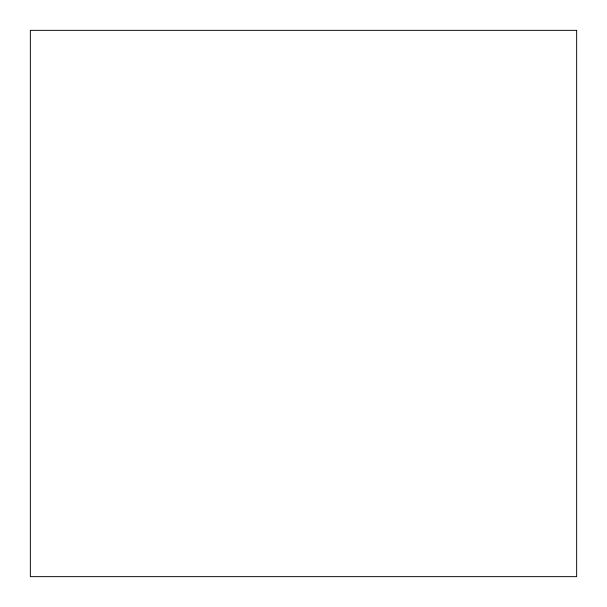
<?xml version="1.0" encoding="UTF-8"?>
<svg xmlns="http://www.w3.org/2000/svg" width="607" height="607" viewBox="0 0 607 607"><rect width="100%" height="100%" fill="white"/><g stroke="black" fill="none" stroke-linecap="round" stroke-linejoin="round"><path stroke-width="0.91" d="M576.65 30.35L30.35 30.35L30.35 576.65L576.65 576.65L576.65 30.35"/></g></svg>
